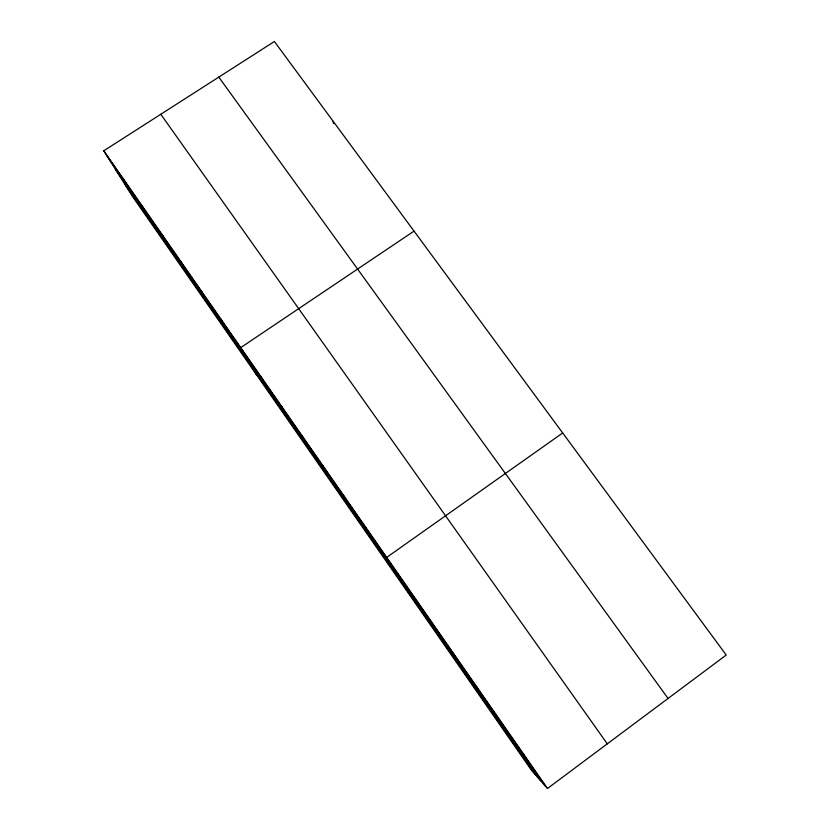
<?xml version="1.0" encoding="UTF-8"?>
<svg xmlns="http://www.w3.org/2000/svg" width="830" height="830" viewBox="0 0 830 830"><rect width="100%" height="100%" fill="white"/><g stroke="black" fill="none" stroke-linecap="round" stroke-linejoin="round"><path stroke-width="1.25" d="M547.489 788.5L726.219 655.036L274.398 41.5L103.781 150.79L132.427 196.337L531.501 770.313L547.489 788.5L103.781 150.79M562.688 432.97L386.697 557.407L387.807 563.643M414.035 231.114L240.731 347.625L256.449 374.724M453.543 654.04L454.249 654.497M476.223 686.638L477.209 687.499M499.11 719.548L500.407 720.834M522.236 752.779L523.823 754.501M218.798 77.117L668.057 698.466M160.802 114.27L607.29 743.836M107.153 156.144L545.59 786.342M116.003 170.233L540.621 780.698M124.583 183.866L535.848 775.262M122.83 178.16L125.984 183.222M142.044 205.778L144.991 210.54M161.425 233.635L164.164 238.106M180.982 261.751L183.513 265.901M200.715 290.116L203.028 293.955M220.635 318.741L222.72 322.258M261.014 376.768L262.633 379.632M281.474 406.181L282.864 408.702M302.13 435.864L303.272 438.053M322.974 465.827L323.876 467.664M344.014 496.07L344.668 497.544M365.252 526.594L365.646 527.704M333.193 121.336L333.484 123.608"/></g></svg>
